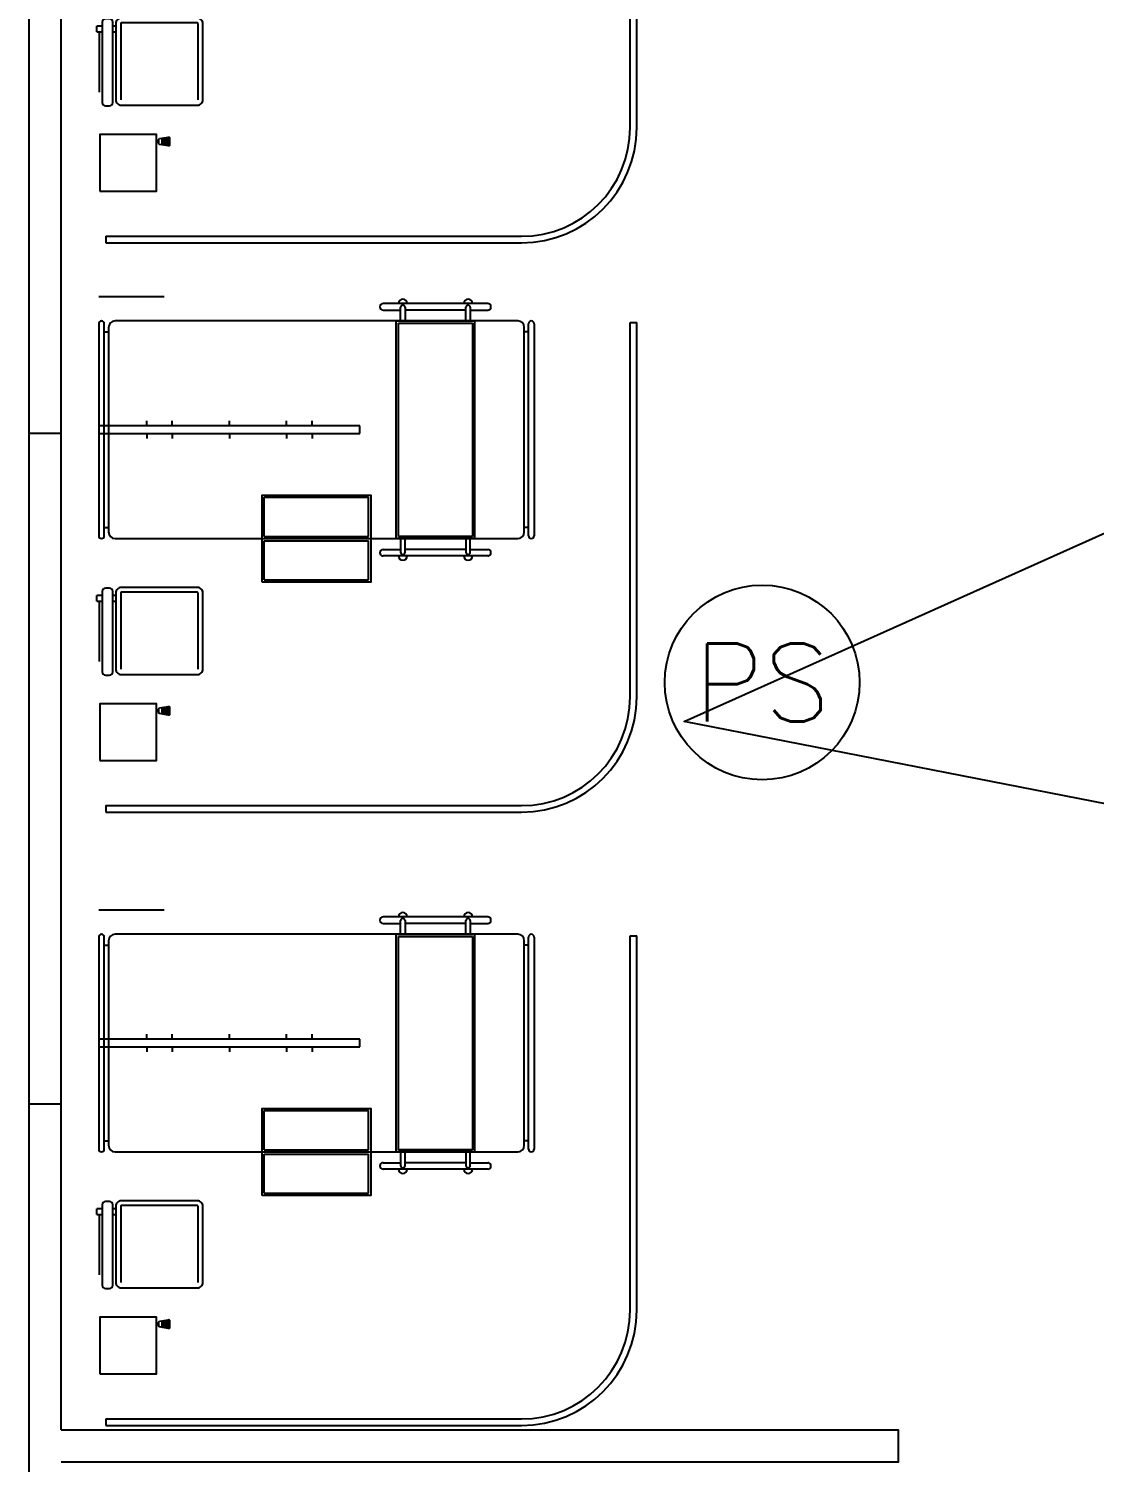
# Model space of a CAD drawing. Header units: metres. Extents: x -39 to 21688, y -24 to 9022.
# Drawn here: x 283.65 to 288.55, y 28.54 to 35.13 of the extents above; entities that cross this region are included whole.
import ezdxf
from ezdxf.enums import TextEntityAlignment as Align

# ---------------------------------------------------------------- set-up
doc = ezdxf.new("R2010")
doc.units = ezdxf.units.M
doc.header["$MEASUREMENT"] = 0
for name, color, linetype in [('AR-MOBILIRIO', 1, 'Continuous'), ('AR-MUROS', 6, 'Continuous'), ('AR-PUERTAS', 2, 'Continuous'), ('AR-VENTANAS', 2, 'Continuous')]:
    doc.layers.add(name, color=color, linetype=linetype)
doc.styles.add('ROMANS', font='romans.shx', dxfattribs={"width": 0.75})

# ---------------------------------------------------------------- blocks, each defined once
blk = doc.blocks.new('AR-CAMILLA 2')
at = {"layer": 'AR-MOBILIRIO'}
for p, q in [((-0.1098, 0.3187, 0), (-0.4098, 0.3187, 0)), ((1.3773, 0.2874, 0), (0.8973, 0.2874, 0)), ((0.9773, 0.2074, 0), (0.9773, 0.2704, 0)), ((0.9973, 0.2704, 0), (0.9973, 0.2074, 0)), ((1.2773, 0.2074, 0), (1.2773, 0.2704, 0)), ((1.2973, 0.2704, 0), (1.2973, 0.2074, 0)), ((1.5152, 0.2074, 0), (-0.3348, 0.2074, 0)), ((0.8973, 0.2574, 0), (0.9773, 0.2574, 0)), ((0.9573, -0.7926, 0), (0.9573, 0.2074, 0)), ((0.9573, 0.2074, 0), (1.3173, 0.2074, 0)), ((1.2773, 0.2574, 0), (0.9973, 0.2574, 0)), ((1.2973, 0.2574, 0), (1.3773, 0.2574, 0)), ((1.3173, 0.2074, 0), (1.3173, -0.7926, 0)), ((2.032, -1.5202, 0), (2.032, 0.1998, 0)), ((2.032, 0.1998, 0), (2.062, 0.1998, 0)), ((2.062, -1.5202, 0), (2.062, 0.1998, 0)), ((-0.4098, 0.1949, 0), (-0.4098, -0.7801, 0)), ((-0.3848, -0.7801, 0), (-0.3848, 0.1949, 0)), ((-0.3848, 0.1574, 0), (-0.3648, 0.1574, 0)), ((-0.3648, 0.1774, 0), (-0.3648, -0.7626, 0)), ((0.9673, -0.7826, 0), (0.9673, 0.1974, 0)), ((0.9673, 0.1974, 0), (1.3073, 0.1974, 0)), ((1.3073, 0.1974, 0), (1.3073, -0.7826, 0)), ((1.5452, -0.7626, 0), (1.5452, 0.1774, 0)), ((1.5652, 0.1574, 0), (1.5452, 0.1574, 0)), ((1.5652, -0.7801, 0), (1.5652, 0.1949, 0)), ((1.5902, 0.1949, 0), (1.5902, -0.7801, 0)), ((-0.1895, -0.2751, 0), (-0.1895, -0.2519, 0)), ((-0.0726, -0.2751, 0), (-0.0726, -0.2519, 0)), ((0.1902, -0.2751, 0), (0.1902, -0.2519, 0)), ((0.453, -0.2751, 0), (0.453, -0.2519, 0)), ((0.57, -0.2751, 0), (0.57, -0.2519, 0)), ((0.7902, -0.2751, 0), (-0.4098, -0.2751, 0)), ((-0.4098, -0.2751, 0), (-0.4098, -0.3101, 0)), ((-0.4098, -0.3101, 0), (0.7902, -0.3101, 0)), ((-0.1895, -0.3101, 0), (-0.1895, -0.3332, 0)), ((-0.0726, -0.3101, 0), (-0.0726, -0.3332, 0)), ((0.1902, -0.3101, 0), (0.1902, -0.3332, 0)), ((0.453, -0.3101, 0), (0.453, -0.3332, 0)), ((0.57, -0.3101, 0), (0.57, -0.3332, 0)), ((0.7902, -0.3101, 0), (0.7902, -0.2751, 0)), ((0.3502, -0.6026, 0), (0.8302, -0.6026, 0)), ((0.3502, -0.7826, 0), (0.3502, -0.6026, 0)), ((0.8302, -0.7826, 0), (0.8302, -0.6026, 0)), ((-0.3848, -0.7426, 0), (-0.3648, -0.7426, 0)), ((0.3502, -0.7826, 0), (0.8302, -0.7826, 0)), ((1.3073, -0.7826, 0), (0.9673, -0.7826, 0)), ((1.5652, -0.7426, 0), (1.5452, -0.7426, 0)), ((-0.3348, -0.7926, 0), (1.5152, -0.7926, 0)), ((0.3402, -0.7926, 0), (0.8402, -0.7926, 0)), ((0.3502, -0.8026, 0), (0.8302, -0.8026, 0)), ((0.3502, -0.9826, 0), (0.3502, -0.8026, 0)), ((0.8302, -0.9826, 0), (0.8302, -0.8026, 0)), ((0.8973, -0.8426, 0), (0.9773, -0.8426, 0)), ((1.3173, -0.7926, 0), (0.9573, -0.7926, 0)), ((0.9773, -0.7926, 0), (0.9773, -0.8556, 0)), ((0.9973, -0.8556, 0), (0.9973, -0.7926, 0)), ((1.2773, -0.8426, 0), (0.9973, -0.8426, 0)), ((1.2773, -0.7926, 0), (1.2773, -0.8556, 0)), ((1.2973, -0.8556, 0), (1.2973, -0.7926, 0)), ((1.2973, -0.8426, 0), (1.3773, -0.8426, 0)), ((1.3773, -0.8726, 0), (0.8973, -0.8726, 0)), ((0.3502, -0.9826, 0), (0.8302, -0.9826, 0)), ((-0.3092, -1.0424, 0), (-0.3092, -1.3924, 0)), ((0.0437, -1.0395, 0), (-0.3063, -1.0395, 0)), ((-0.4191, -1.0806, 0), (-0.4191, -1.0545, 0)), ((-0.3942, -1.0545, 0), (-0.4191, -1.0545, 0)), ((-0.4191, -1.0806, 0), (-0.3942, -1.0806, 0)), ((-0.4066, -1.3578, 0), (-0.4066, -1.0806, 0)), ((-0.3313, -1.0545, 0), (-0.3455, -1.0545, 0)), ((-0.3455, -1.0806, 0), (-0.3313, -1.0806, 0)), ((-0.1189, -1.5998, 0), (-0.1189, -1.5693, 0)), ((-0.1139, -1.6008, 0), (-0.1139, -1.5683, 0)), ((-0.1089, -1.6017, 0), (-0.1089, -1.5674, 0)), ((-0.1039, -1.6027, 0), (-0.1039, -1.5664, 0)), ((-0.0989, -1.6036, 0), (-0.0989, -1.5655, 0)), ((-0.0939, -1.6046, 0), (-0.0939, -1.5645, 0)), ((-0.0889, -1.6051, 0), (-0.0889, -1.564, 0)), ((-0.1344, -1.582, 0), (-0.1444, -1.582, 0)), ((-0.1444, -1.8124, 0), (-0.1444, -1.584, 0)), ((-0.1344, -1.587, 0), (-0.1444, -1.587, 0)), ((-0.378, -2.0202, 0), (1.532, -2.0202, 0)), ((-0.378, -2.0202, 0), (-0.378, -2.0502, 0)), ((-0.378, -2.0502, 0), (1.532, -2.0502, 0))]:
    blk.add_line(p, q, dxfattribs=at)
at = {"layer": 'AR-MOBILIRIO', "elevation": 0}
for points in [[(0.3402, -0.9926), (0.3402, -0.5926), (0.8402, -0.5926), (0.8402, -0.9926)], [(-0.4044, -1.8124), (-0.1444, -1.8124), (-0.1444, -1.5524), (-0.4044, -1.5524)]]:
    blk.add_lwpolyline(points, close=True, dxfattribs=at)
for points in [[(-0.3942, -1.0355), (-0.3942, -1.4057, 0.414214), (-0.3792, -1.4207), (-0.3605, -1.4207, 0.414214), (-0.3455, -1.4057), (-0.3455, -1.0355, 0.414214), (-0.3605, -1.0205), (-0.3792, -1.0205, 0.414214)], [(-0.3313, -1.0424), (-0.3313, -1.3924, 0.414214), (-0.3063, -1.4174), (0.0437, -1.4174, 0.414214), (0.0687, -1.3924), (0.0687, -1.0424, 0.414214), (0.0437, -1.0174), (-0.3063, -1.0174, 0.414214)], [(-0.1306, -1.5715), (-0.0913, -1.564, -0.487928), (-0.0851, -1.5689), (-0.0851, -1.6002, -0.487928), (-0.0913, -1.6051), (-0.1306, -1.5976, -0.344151), (-0.1344, -1.5927), (-0.1344, -1.5764, -0.344151)]]:
    blk.add_lwpolyline(points, format="xyb", close=True, dxfattribs=at)
blk.add_lwpolyline([(0.0466, -1.3924), (0.0466, -1.0424)], dxfattribs=at)
at = {"layer": 'AR-MOBILIRIO'}
for centre, radius, start, end in [((0.8973, 0.2724, 0), 0.015, 89.99999, 269.99999), ((0.9873, 0.2874, 0), 0.02, 359.99999, 179.99999), ((0.9873, 0.2704, 0), 0.01, 359.99999, 179.99999), ((1.2873, 0.2874, 0), 0.02, 359.99999, 179.99999), ((1.2873, 0.2704, 0), 0.01, 359.99999, 179.99999), ((1.3773, 0.2724, 0), 0.015, 269.99999, 89.99999), ((-0.3973, 0.1949, 0), 0.0125, 359.99999, 179.99999), ((-0.3348, 0.1774, 0), 0.03, 89.99999, 179.99999), ((1.5152, 0.1774, 0), 0.03, 359.99999, 89.99999), ((1.5777, 0.1949, 0), 0.0125, 359.99999, 179.99999), ((-0.3973, -0.7801, 0), 0.0125, 179.99999, 359.99999), ((-0.3348, -0.7626, 0), 0.03, 179.99999, 269.99999), ((1.5152, -0.7626, 0), 0.03, 269.99999, 359.99999), ((1.5777, -0.7801, 0), 0.0125, 179.99999, 359.99999), ((0.8973, -0.8576, 0), 0.015, 89.99999, 269.99999), ((0.9873, -0.8556, 0), 0.01, 179.99999, 359.99999), ((1.2873, -0.8556, 0), 0.01, 179.99999, 359.99999), ((1.3773, -0.8576, 0), 0.015, 269.99999, 89.99999), ((0.9873, -0.8726, 0), 0.02, 179.99999, 359.99999), ((1.2873, -0.8726, 0), 0.02, 179.99999, 359.99999), ((-0.3063, -1.0424, 0), 0.0029, 89.99999, 179.99999), ((0.0437, -1.0424, 0), 0.0029, 359.99999, 89.99999), ((1.532, -1.5202, 0), 0.5, 269.99999, 359.99999), ((1.532, -1.5202, 0), 0.53, 269.99999, 359.99999)]:
    blk.add_arc(centre, radius, start, end, dxfattribs=at)
blk = doc.blocks.new('PS SENSOR')
at = {"ltscale": 8}
blk.add_circle((0, 0), 20.42, dxfattribs=at)
at = {"ltscale": 8, "style": 'ROMANS'}
blk.add_text('PS', height=16.335, dxfattribs=at).set_placement((0, 0), align=Align.MIDDLE)

msp = doc.modelspace()

# ---------------------------------------------------------------- linework, layer by layer
at = {"layer": 'AR-MUROS'}
for points in [[(283.65483, 46.29698), (283.65483, 13.40006), (283.80483, 13.40006), (283.80483, 13.68495)], [(283.80483, 34.78317), (283.80483, 43.39452)], [(283.80483, 28.68913), (283.80483, 34.63317), (283.80483, 43.39452)], [(283.80483, 28.68913), (283.80483, 34.63317)], [(283.80483, 28.68913), (287.65054, 28.68913), (287.65054, 28.53913), (283.80483, 28.53913)]]:
    msp.add_lwpolyline(points, dxfattribs=at)
at = {"layer": 'AR-VENTANAS'}
msp.add_lwpolyline([(307.41307, 28.55818), (297.83558, 30.5776), (298.42057, 33.35202), (294.79537, 34.39552), (295.60103, 30.19711), (286.66732, 31.94503), (295.12882, 35.74003), (287.26503, 41.27145), (292.14411, 41.77599), (288.43298, 44.90572), (289.86373, 48.43442), (290.08021, 49.60585), (289.15208, 52.86278), (296.65094, 53.46709), (301.51515, 53.74548), (302.47555, 46.85281), (308.11135, 48.09534), (308.07835, 49.12488), (308.07835, 53.4344), (328.49244, 52.99691)], dxfattribs=at)
msp.add_lwpolyline([(283.80483, 33.26814), (283.65483, 33.26814), (283.65483, 30.1873), (283.80483, 30.1873)], close=True, dxfattribs=at)

# ---------------------------------------------------------------- block references
at = {"layer": 'AR-MUROS'}
for p in [(284.38671, 36.1951, 0), (284.38671, 33.57813, 0), (284.38671, 30.75889, 0)]:
    msp.add_blockref('AR-CAMILLA 2', p, dxfattribs=at)
at = {"layer": 'AR-PUERTAS', "xscale": 0.02191086110359542, "yscale": 0.02191086110359542, "zscale": 0.02191086110359542}
msp.add_blockref('PS SENSOR', (287.02524, 32.12398), dxfattribs=at)

doc.saveas('drawing.dxf')
